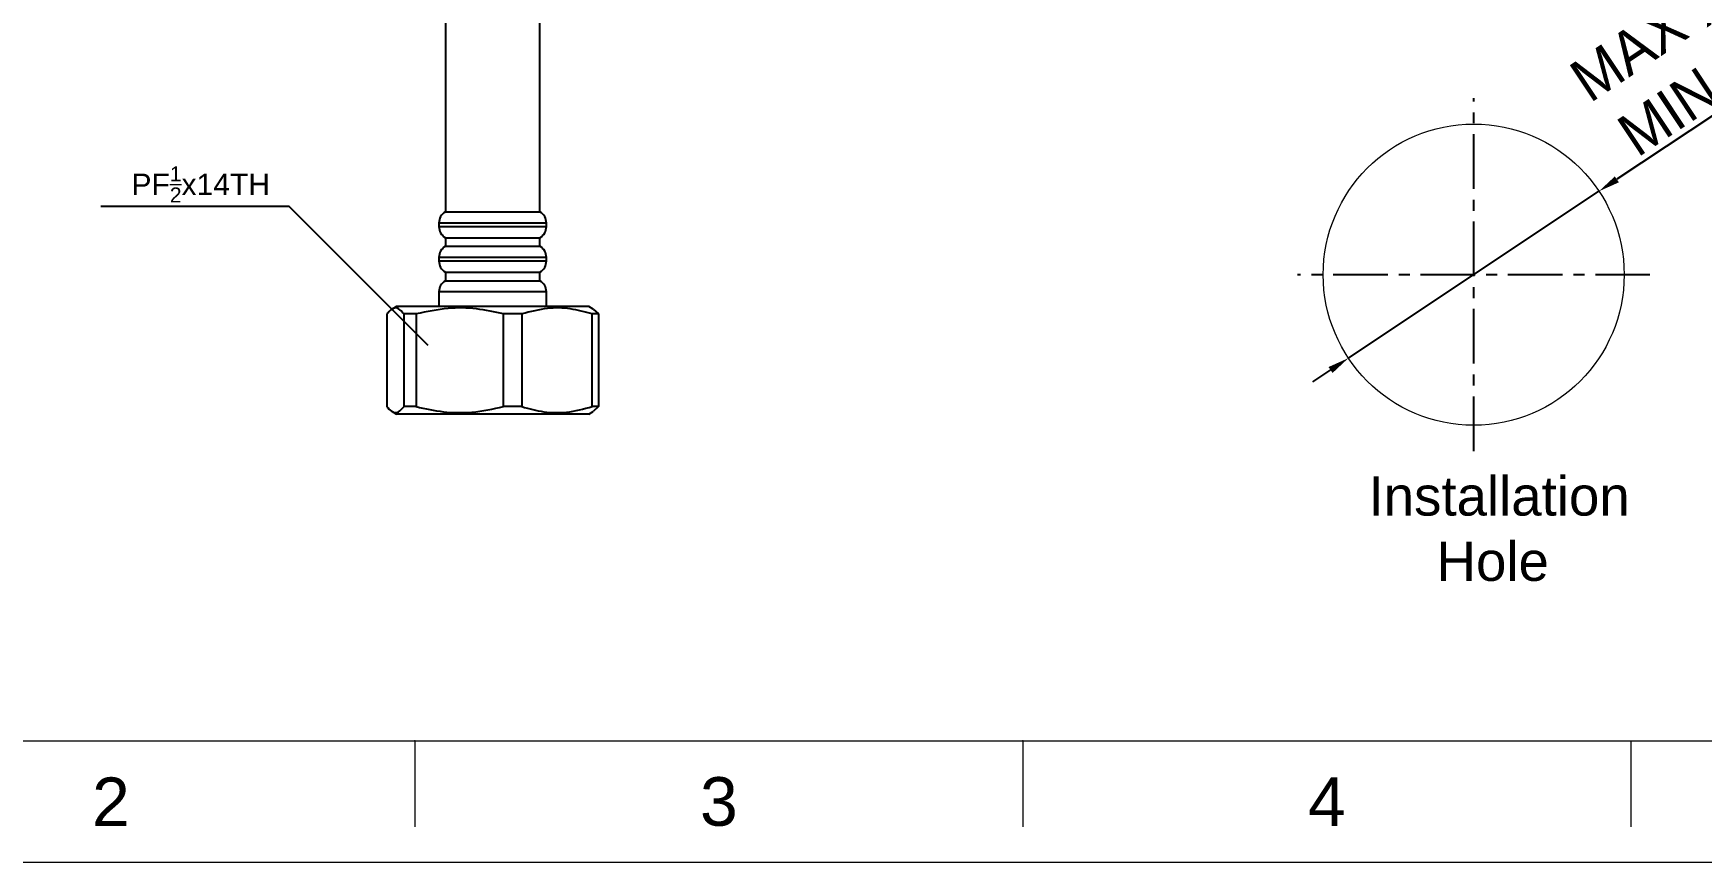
# Model space of a CAD drawing. Header units: millimetres. Extents: x 580 to 1174, y -1119 to -699.
# Drawn here: x 690.8 to 884.8, y -1118.7 to -1022.4 of the extents above; entities that cross this region are included whole.
import ezdxf

# ---------------------------------------------------------------- set-up
doc = ezdxf.new("R2010")
doc.units = ezdxf.units.MM
doc.header["$LTSCALE"] = 0.1
doc.linetypes.add('CENTERX2', pattern=[101.6, 63.5, -12.7, 12.7, -12.7])
doc.layers.get('0').update_dxf_attribs({"lineweight": 13})
doc.layers.add('CENTER', color=1, linetype='CENTERX2')
doc.layers.add('TEXT', color=2, linetype='Continuous')
doc.layers.add('DIM', color=3, linetype='Continuous', lineweight=9)
doc.styles.get("Standard").update_dxf_attribs({"font": 'arial.ttf'})
doc.dimstyles.new('ISO-25', dxfattribs={"dimtxt": 2.5, "dimasz": 2.5, "dimexe": 1.25, "dimexo": 0.625, "dimtad": 1, "dimtxsty": 'Standard', "dimcen": 2.5, "dimadec": 0, "dimazin": 0, "dimtfac": 1, "dimtmove": 0, "dimatfit": 3, "dimfxl": 0, "dimarcsym": 0})
doc.dimstyles.get("Standard").update_dxf_attribs({"dimtxt": 0.18, "dimasz": 0.18, "dimexe": 0.18, "dimexo": 0.0625, "dimgap": 0.09, "dimtad": 0, "dimtih": 1, "dimtoh": 1, "dimdec": 4, "dimzin": 0, "dimdsep": 46, "dimtxsty": 'Standard', "dimcen": 0.09, "dimadec": 0, "dimazin": 0, "dimtfac": 1, "dimtdec": 4, "dimtofl": 0, "dimtmove": 0, "dimatfit": 3, "dimfxl": 0, "dimtolj": 1, "dimtzin": 0, "dimarcsym": 0})

# ---------------------------------------------------------------- blocks, each defined once
blk = doc.blocks.new('*D71')
at = {"layer": 'Defpoints', "color": 0}
for p in [(872.84, -1040.71), (843.71, -1060.1)]:
    blk.add_point(p, dxfattribs=at)
at = {"layer": 'DIM', "color": 0, "lineweight": -2}
for p, q in [((900.21, -1022.5), (874.93, -1039.32)), ((843.71, -1060.1), (872.84, -1040.71)), ((841.63, -1061.48), (839.54, -1062.87))]:
    blk.add_line(p, q, dxfattribs=at)
at = {"layer": 'DIM', "color": 0}
for points in [[(874.69, -1038.98), (875.16, -1039.67), (872.84, -1040.71)], [(841.39, -1061.14), (841.86, -1061.83), (843.71, -1060.1)]]:
    blk.add_solid(points, dxfattribs=at)
at = {"layer": 'DIM', "color": 0, "insert": (884.56, -1024.13), "char_height": 5, "attachment_point": 5, "rotation": 33.6436}
blk.add_mtext('{\\fMS PGothic|b0|i0|c129|p34;MAX %%C35\\PMIN %%C32}', dxfattribs=at)

msp = doc.modelspace()

# ---------------------------------------------------------------- linework, layer by layer
at = {"color": 7, "linetype": 'Continuous', "lineweight": 25}
for p, q in [((738.68, -992.29), (738.68, -1027.046)), ((749.68, -1031.818), (749.68, -992.29)), ((738.68, -1023.18), (738.68, -1043.106)), ((749.68, -1043.106), (749.68, -1028.531)), ((738.68, -1043.106), (749.68, -1043.106)), ((737.93, -1044.405), (737.93, -1044.807)), ((750.43, -1044.807), (750.43, -1044.405)), ((738.68, -1046.106), (738.68, -1047.106)), ((738.68, -1046.106), (749.68, -1046.106)), ((738.68, -1047.106), (749.68, -1047.106)), ((749.68, -1047.106), (749.68, -1046.106)), ((737.93, -1048.405), (737.93, -1048.807)), ((737.93, -1048.405), (737.93, -1048.807)), ((750.43, -1048.807), (750.43, -1048.405)), ((750.43, -1048.807), (750.43, -1048.405)), ((738.68, -1050.106), (738.68, -1051.106)), ((738.68, -1050.106), (749.68, -1050.106)), ((738.68, -1050.106), (738.68, -1051.106)), ((738.68, -1050.106), (749.68, -1050.106)), ((738.68, -1051.106), (749.68, -1051.106)), ((738.68, -1051.106), (749.68, -1051.106)), ((749.68, -1051.106), (749.68, -1050.106)), ((749.68, -1051.106), (749.68, -1050.106)), ((737.93, -1052.405), (737.93, -1054.106)), ((737.93, -1052.405), (737.93, -1054.106)), ((750.43, -1054.106), (750.43, -1052.405)), ((750.43, -1054.106), (750.43, -1052.405)), ((731.882, -1054.972), (731.882, -1065.74)), ((732.98, -1054.106), (732.478, -1054.396)), ((746.25, -1054.106), (732.98, -1054.106)), ((746.25, -1054.106), (732.98, -1054.106)), ((735.286, -1054.972), (733.874, -1054.972)), ((733.874, -1065.74), (733.874, -1054.972)), ((735.286, -1054.972), (735.286, -1065.74)), ((747.584, -1054.972), (745.455, -1054.972)), ((745.455, -1065.74), (745.455, -1054.972)), ((747.584, -1054.972), (745.455, -1054.972)), ((745.455, -1065.74), (745.455, -1054.972)), ((755.38, -1054.106), (746.25, -1054.106)), ((755.38, -1054.106), (746.25, -1054.106)), ((747.584, -1054.972), (747.584, -1065.74)), ((747.584, -1054.972), (747.584, -1065.74)), ((755.882, -1054.396), (755.38, -1054.106)), ((755.882, -1054.396), (755.38, -1054.106)), ((756.478, -1054.972), (755.76, -1054.972)), ((755.76, -1065.74), (755.76, -1054.972)), ((756.478, -1054.972), (755.76, -1054.972)), ((755.76, -1065.74), (755.76, -1054.972)), ((755.879, -1054.416), (756.478, -1054.972)), ((755.879, -1054.416), (756.478, -1054.972)), ((756.478, -1054.972), (756.478, -1065.74)), ((756.478, -1054.972), (756.478, -1065.74)), ((732.478, -1066.317), (732.98, -1066.606)), ((746.25, -1066.606), (732.98, -1066.606)), ((746.25, -1066.606), (732.98, -1066.606)), ((735.286, -1065.74), (733.874, -1065.74)), ((747.584, -1065.74), (745.455, -1065.74)), ((747.584, -1065.74), (745.455, -1065.74)), ((755.38, -1066.606), (746.25, -1066.606)), ((755.38, -1066.606), (746.25, -1066.606)), ((755.38, -1066.606), (755.882, -1066.317)), ((755.38, -1066.606), (755.882, -1066.317)), ((756.478, -1065.74), (755.76, -1065.74)), ((756.478, -1065.74), (755.76, -1065.74)), ((756.478, -1065.74), (755.879, -1066.297)), ((756.478, -1065.74), (755.879, -1066.297))]:
    msp.add_line(p, q, dxfattribs=at)
at = {"color": 8, "linetype": 'Continuous', "lineweight": 25}
for p, q in [((750.43, -1044.405), (737.93, -1044.405)), ((737.93, -1044.807), (745.335, -1044.807)), ((745.335, -1044.807), (750.43, -1044.807)), ((750.43, -1048.405), (737.93, -1048.405)), ((750.43, -1048.405), (737.93, -1048.405)), ((737.93, -1048.807), (745.335, -1048.807)), ((737.93, -1048.807), (745.335, -1048.807)), ((745.335, -1048.807), (750.43, -1048.807)), ((745.335, -1048.807), (750.43, -1048.807)), ((750.43, -1052.405), (737.93, -1052.405)), ((750.43, -1052.405), (737.93, -1052.405))]:
    msp.add_line(p, q, dxfattribs=at)
for p, q in [((593.725, -1104.608), (1159.381, -1104.608)), ((735.139, -1104.608), (735.139, -1114.608)), ((805.846, -1104.608), (805.846, -1114.608)), ((876.553, -1104.608), (876.553, -1114.608))]:
    msp.add_line(p, q)
msp.add_circle((858.275, -1050.403), 17.5)
at = {"color": 7, "linetype": 'Continuous', "lineweight": 25}
for centre, start, end in [((739.43, -1044.405), 120, 180), ((748.93, -1044.405), 0, 60), ((739.43, -1044.807), 180, 240), ((748.93, -1044.807), 300, 0), ((739.43, -1048.405), 120, 180), ((748.93, -1048.405), 0, 60), ((739.43, -1048.807), 180, 240), ((739.43, -1048.807), 180, 240), ((748.93, -1048.807), 300, 0), ((748.93, -1048.807), 300, 0), ((739.43, -1052.405), 120, 180), ((739.43, -1052.405), 120, 180), ((748.93, -1052.405), 0, 60), ((748.93, -1052.405), 0, 60)]:
    msp.add_arc(centre, 1.5, start, end, dxfattribs=at)
for points, knots in [([(733.874, -1054.972), (733.657, -1054.728), (733.238, -1054.256), (732.593, -1054.249), (732.148, -1054.628), (731.912, -1054.934), (731.882, -1054.972)], [0, 0, 0, 0, 0.3297642, 0.6379537, 0.9544506, 1, 1, 1, 1]), ([(745.455, -1054.972), (744.403, -1054.74), (742.276, -1054.271), (738.823, -1054.214), (736.515, -1054.709), (735.286, -1054.972)], [0, 0, 0, 0, 0.31339542, 0.63427074, 1, 1, 1, 1]), ([(745.455, -1054.972), (744.403, -1054.74), (742.276, -1054.271), (738.823, -1054.214), (736.515, -1054.709), (735.286, -1054.972)], [0, 0, 0, 0, 0.31339542, 0.63427074, 1, 1, 1, 1]), ([(755.76, -1054.972), (754.915, -1054.74), (753.204, -1054.271), (750.428, -1054.214), (748.572, -1054.709), (747.584, -1054.972)], [0, 0, 0, 0, 0.3133953, 0.6342706, 1, 1, 1, 1]), ([(755.76, -1054.972), (754.915, -1054.74), (753.204, -1054.271), (750.428, -1054.214), (748.572, -1054.709), (747.584, -1054.972)], [0, 0, 0, 0, 0.3133953, 0.6342706, 1, 1, 1, 1]), ([(731.882, -1065.74), (731.912, -1065.779), (732.143, -1066.078), (732.588, -1066.462), (733.232, -1066.462), (733.657, -1065.984), (733.874, -1065.74)], [0, 0, 0, 0, 0.0455499, 0.3541152, 0.670234, 1, 1, 1, 1]), ([(735.286, -1065.74), (736.337, -1065.972), (738.465, -1066.442), (741.917, -1066.499), (744.225, -1066.004), (745.455, -1065.74)], [0, 0, 0, 0, 0.31339553, 0.63427081, 1, 1, 1, 1]), ([(735.286, -1065.74), (736.337, -1065.972), (738.465, -1066.442), (741.917, -1066.499), (744.225, -1066.004), (745.455, -1065.74)], [0, 0, 0, 0, 0.31339553, 0.63427081, 1, 1, 1, 1]), ([(747.584, -1065.74), (748.429, -1065.972), (750.14, -1066.442), (752.916, -1066.499), (754.772, -1066.004), (755.76, -1065.74)], [0, 0, 0, 0, 0.3133954, 0.6342708, 1, 1, 1, 1]), ([(747.584, -1065.74), (748.429, -1065.972), (750.14, -1066.442), (752.916, -1066.499), (754.772, -1066.004), (755.76, -1065.74)], [0, 0, 0, 0, 0.3133954, 0.6342708, 1, 1, 1, 1])]:
    msp.add_open_spline(points, degree=3, knots=knots, dxfattribs=at)
for p in [(735.139, -1104.608), (805.846, -1104.608)]:
    msp.add_point(p)
at = {"layer": 'CENTER'}
for p, q in [((858.275, -1070.903), (858.275, -1029.903)), ((878.775, -1050.403), (837.775, -1050.403))]:
    msp.add_line(p, q, dxfattribs=at)
at = {"layer": 'DIM', "color": 7}
msp.add_lwpolyline([(579.583, -698.749), (1173.523, -698.749), (1173.523, -1118.749), (579.583, -1118.749)], close=True, dxfattribs=at)

# ---------------------------------------------------------------- texts
at = {"color": 2, "insert": (710.23, -1039.91), "char_height": 2.5, "attachment_point": 5}
msp.add_mtext('\\A1;PF{\\H0.7x;\\S1/2;}x14TH', dxfattribs=at)
at = {"char_height": 5.657, "attachment_point": 5}
for s, insert in [('2', (699.785, -1111.678)), ('3', (770.492, -1111.678)), ('4', (841.2, -1111.678))]:
    msp.add_mtext_dynamic_manual_height_columns(s, width=50, gutter_width=12.5, heights=[0], dxfattribs=dict(at, insert=insert))
at = {"layer": 'TEXT', "insert": (846.042, -1073.861), "char_height": 4.55, "attachment_point": 1}
msp.add_mtext_dynamic_manual_height_columns('Installation \\P{\\W4.47978; }Hole', width=28.12245, gutter_width=12.5, heights=[0], dxfattribs=at)

# ---------------------------------------------------------------- dimensions: what is measured, and where the dimension line sits
at = {"layer": 'DIM'}
dim = msp.add_diameter_dim_2p(p1=(843.707, -1060.098), p2=(872.844, -1040.707), text='{\\fMS PGothic|b0|i0|c129|p34;MAX %%C35\\PMIN %%C32}', dimstyle='ISO-25', override={"dimtxt": 5, "dimcen": 5, "dimfxl": 1.25}, dxfattribs=at)
dim.commit()
dim.dimension.update_dxf_attribs({"geometry": '*D71', "text_midpoint": (884.56, -1024.135)})

# ---------------------------------------------------------------- leaders
msp.add_leader([(736.665, -1058.621), (720.505, -1042.461), (698.606, -1042.461)], dimstyle='Standard', override={"dimgap": 1, "dimtad": 0, "dimarcsym": 1})

doc.saveas('drawing.dxf')
